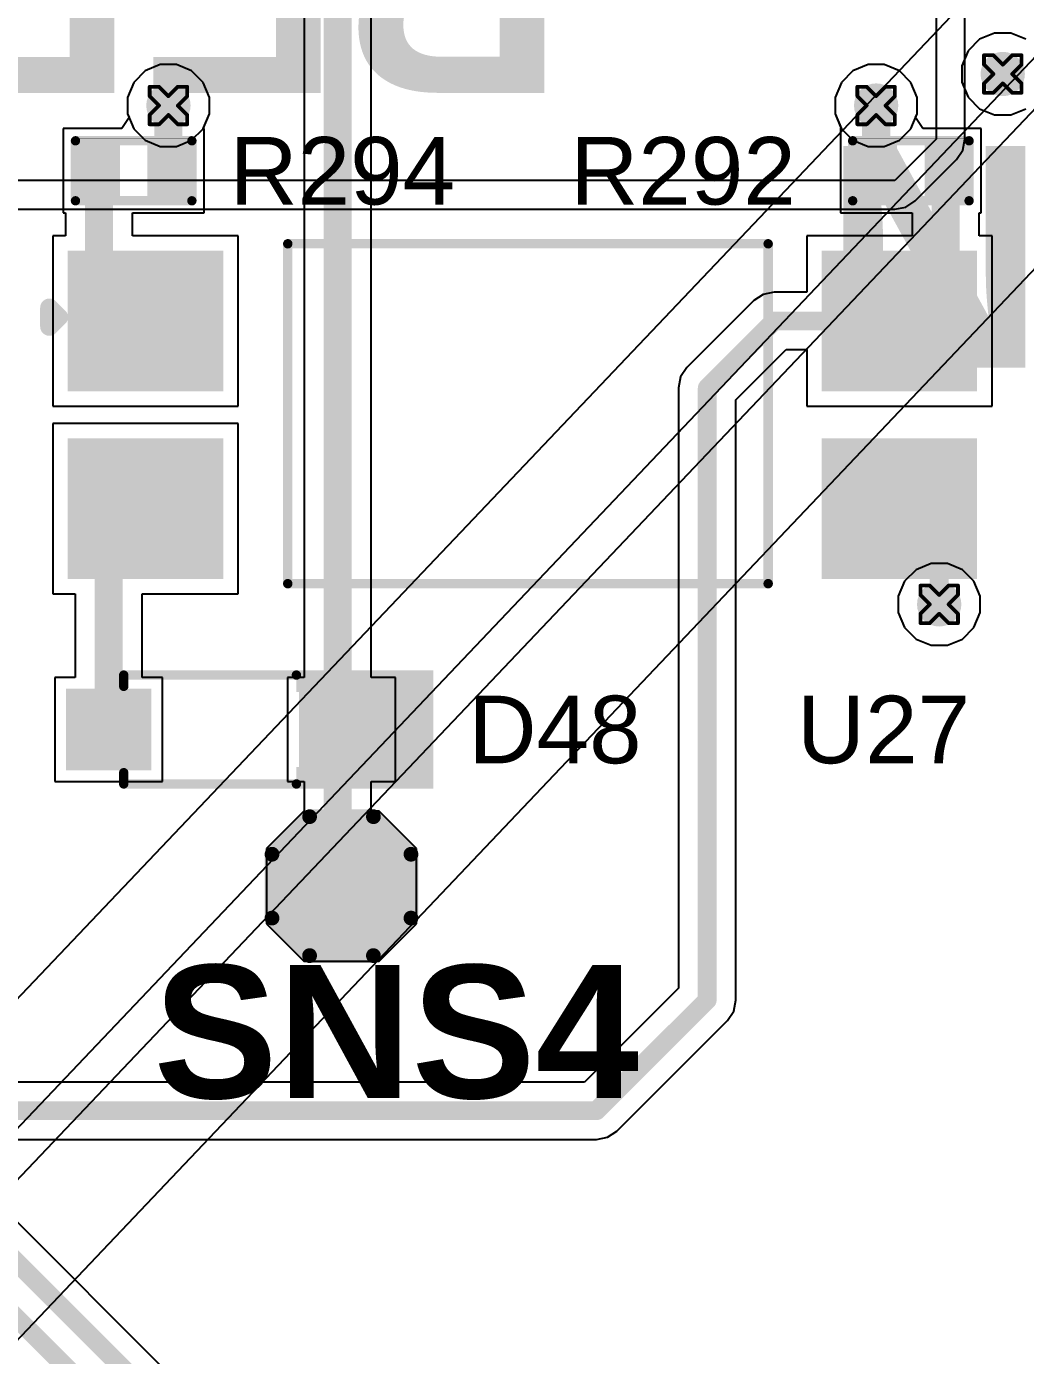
# Model space of a CAD drawing. Header units: inches. Extents: x -11 to 5379, y 0 to 5429.
# Drawn here: x 298.79 to 312.31, y 77.21 to 95.2 of the extents above; entities that cross this region are included whole.
import ezdxf

# ---------------------------------------------------------------- set-up
doc = ezdxf.new("R2010")
doc.units = ezdxf.units.IN
for name, color, linetype in [('Bottom Layer', 5, 'Continuous'), ('Drill Drawing', 1, 'Continuous'), ('GND', 16, 'Continuous'), ('PWR', 76, 'Continuous'), ('Top Layer', 1, 'Continuous'), ('Top Overlay', 2, 'Continuous'), ('Top Paste', 8, 'Continuous'), ('Top Solder', 216, 'Continuous'), ('Via Holes', 16, 'Continuous')]:
    doc.layers.add(name, color=color, linetype=linetype)
doc.styles.add('Arial', font='', dxfattribs={"height": 0.2})
doc.styles.add('Arial_Bold', font='', dxfattribs={"height": 0.2})
doc.styles.get('Arial').set_extended_font_data('Arial')
doc.styles.get('Arial_Bold').set_extended_font_data('Arial', bold=True)

# ---------------------------------------------------------------- blocks, each defined once
blk = doc.blocks.new('13_WQFN_HR__3_2__107')
at = {"layer": 'Top Solder'}
for p in [(-0.423, 1.047), (1.31, 1.075), (1.302, -1.253), (-0.423, -1.678)]:
    blk.add_line(p, (5365.845, -5095.971), dxfattribs=at)
blk = doc.blocks.new('PC817C_146')
at = {"layer": 'Top Layer'}
for points in [[(-4.1, 2.17), (-4.1, 0.37), (-6.1, 0.37), (-6.1, 2.17)], [(6.1, 2.17), (6.1, 0.37), (4.1, 0.37), (4.1, 2.17)], [(-4.1, -0.37), (-4.1, -2.17), (-6.1, -2.17), (-6.1, -0.37)], [(6.1, -0.37), (6.1, -2.17), (4.1, -2.17), (4.1, -0.37)]]:
    blk.add_hatch(color=1, dxfattribs=at).paths.add_polyline_path(points)
at = {"layer": 'Top Paste'}
for points in [[(-4.1, 2.17), (-4.1, 0.37), (-6.1, 0.37), (-6.1, 2.17)], [(6.1, 2.17), (6.1, 0.37), (4.1, 0.37), (4.1, 2.17)], [(-4.1, -0.37), (-4.1, -2.17), (-6.1, -2.17), (-6.1, -0.37)], [(6.1, -0.37), (6.1, -2.17), (4.1, -2.17), (4.1, -0.37)]]:
    blk.add_hatch(color=8, dxfattribs=at).paths.add_polyline_path(points)
at = {"layer": 'Top Solder'}
for points in [[(-4.049, 2.221), (-4.049, 0.319), (-6.151, 0.319), (-6.151, 2.221)], [(6.151, 2.221), (6.151, 0.319), (4.049, 0.319), (4.049, 2.221)], [(-4.049, -0.319), (-4.049, -2.221), (-6.151, -2.221), (-6.151, -0.319)], [(6.151, -0.319), (6.151, -2.221), (4.049, -2.221), (4.049, -0.319)]]:
    blk.add_hatch(color=216, dxfattribs=at).paths.add_polyline_path(points)
at = {"layer": 'Top Overlay'}
for points in [[(-3.175, 2.314, 0.127, 0.127, 0), (3.325, 2.314, 0.127, 0.127, 0)], [(-3.175, -2.286, 0.127, 0.127, 0), (-3.175, 2.314, 0.127, 0.127, 0)], [(3.325, -2.286, 0.127, 0.127, 0), (3.325, 2.314, 0.127, 0.127, 0)], [(-6.401, 1.194, 0.25, 0.25, 0), (-6.401, 1.448, 0.25, 0.25, 0)], [(-6.401, 1.448, 0.25, 0.25, 0), (-6.274, 1.321, 0.25, 0.25, 0)], [(-6.401, 1.194, 0.25, 0.25, 0), (-6.274, 1.321, 0.25, 0.25, 0)], [(-3.175, -2.286, 0.127, 0.127, 0), (3.325, -2.286, 0.127, 0.127, 0)]]:
    blk.add_lwpolyline(points, format="xyseb", dxfattribs=at)
for points in [[(-3.207, 2.314, 0.0635, 0.0635, 1), (-3.143, 2.314, 0.0635, 0.0635, 1)], [(-3.207, 2.314, 0.0635, 0.0635, 1), (-3.143, 2.314, 0.0635, 0.0635, 1)], [(3.293, 2.314, 0.0635, 0.0635, 1), (3.357, 2.314, 0.0635, 0.0635, 1)], [(3.293, 2.314, 0.0635, 0.0635, 1), (3.357, 2.314, 0.0635, 0.0635, 1)], [(-6.463, 1.448, 0.125, 0.125, 1), (-6.338, 1.448, 0.125, 0.125, 1)], [(-6.463, 1.448, 0.125, 0.125, 1), (-6.338, 1.448, 0.125, 0.125, 1)], [(-6.336, 1.321, 0.125, 0.125, 1), (-6.211, 1.321, 0.125, 0.125, 1)], [(-6.336, 1.321, 0.125, 0.125, 1), (-6.211, 1.321, 0.125, 0.125, 1)], [(-6.463, 1.194, 0.125, 0.125, 1), (-6.338, 1.194, 0.125, 0.125, 1)], [(-6.463, 1.194, 0.125, 0.125, 1), (-6.338, 1.194, 0.125, 0.125, 1)], [(-3.207, -2.286, 0.0635, 0.0635, 1), (-3.143, -2.286, 0.0635, 0.0635, 1)], [(-3.207, -2.286, 0.0635, 0.0635, 1), (-3.143, -2.286, 0.0635, 0.0635, 1)], [(3.293, -2.286, 0.0635, 0.0635, 1), (3.357, -2.286, 0.0635, 0.0635, 1)], [(3.293, -2.286, 0.0635, 0.0635, 1), (3.357, -2.286, 0.0635, 0.0635, 1)]]:
    blk.add_lwpolyline(points, format="xyseb", close=True, dxfattribs=at)
blk = doc.blocks.new('T__________169')
at = {"layer": 'Top Layer'}
blk.add_hatch(color=1, dxfattribs=at).paths.add_polyline_path([(0.381, 0.762), (-0.381, 0.762), (-0.762, 0.381), (-0.762, -0.381), (-0.381, -0.762), (0.381, -0.762), (0.762, -0.381), (0.762, 0.381)])
at = {"layer": 'Top Paste'}
blk.add_hatch(color=8, dxfattribs=at).paths.add_polyline_path([(0.381, 0.762), (-0.381, 0.762), (-0.762, 0.381), (-0.762, -0.381), (-0.381, -0.762), (0.381, -0.762), (0.762, -0.381), (0.762, 0.381)])
at = {"layer": 'Top Solder'}
blk.add_hatch(color=216, dxfattribs=at).paths.add_polyline_path([(0.432, 0.864), (-0.432, 0.864), (-0.864, 0.432), (-0.864, -0.432), (-0.432, -0.864), (0.432, -0.864), (0.864, -0.432), (0.864, 0.432)])
at = {"layer": 'Top Overlay'}
for points in [[(-0.94, 0.432, 0.2, 0.2, 0), (-0.432, 0.94, 0.2, 0.2, 0)], [(0.432, 0.94, 0.2, 0.2, 0), (-0.432, 0.94, 0.2, 0.2, 0)], [(0.94, 0.432, 0.2, 0.2, 0), (0.432, 0.94, 0.2, 0.2, 0)], [(-0.94, -0.432, 0.2, 0.2, 0), (-0.94, 0.432, 0.2, 0.2, 0)], [(0.94, -0.432, 0.2, 0.2, 0), (0.94, 0.432, 0.2, 0.2, 0)], [(-0.432, -0.94, 0.2, 0.2, 0), (-0.94, -0.432, 0.2, 0.2, 0)], [(0.432, -0.94, 0.2, 0.2, 0), (0.94, -0.432, 0.2, 0.2, 0)], [(0.432, -0.94, 0.2, 0.2, 0), (-0.432, -0.94, 0.2, 0.2, 0)]]:
    blk.add_lwpolyline(points, format="xyseb", dxfattribs=at)
for points in [[(-0.482, 0.94, 0.1, 0.1, 1), (-0.382, 0.94, 0.1, 0.1, 1)], [(-0.482, 0.94, 0.1, 0.1, 1), (-0.382, 0.94, 0.1, 0.1, 1)], [(0.382, 0.94, 0.1, 0.1, 1), (0.482, 0.94, 0.1, 0.1, 1)], [(0.382, 0.94, 0.1, 0.1, 1), (0.482, 0.94, 0.1, 0.1, 1)], [(-0.99, 0.432, 0.1, 0.1, 1), (-0.89, 0.432, 0.1, 0.1, 1)], [(-0.99, 0.432, 0.1, 0.1, 1), (-0.89, 0.432, 0.1, 0.1, 1)], [(0.89, 0.432, 0.1, 0.1, 1), (0.99, 0.432, 0.1, 0.1, 1)], [(0.89, 0.432, 0.1, 0.1, 1), (0.99, 0.432, 0.1, 0.1, 1)], [(-0.99, -0.432, 0.1, 0.1, 1), (-0.89, -0.432, 0.1, 0.1, 1)], [(-0.99, -0.432, 0.1, 0.1, 1), (-0.89, -0.432, 0.1, 0.1, 1)], [(0.89, -0.432, 0.1, 0.1, 1), (0.99, -0.432, 0.1, 0.1, 1)], [(0.89, -0.432, 0.1, 0.1, 1), (0.99, -0.432, 0.1, 0.1, 1)], [(-0.482, -0.94, 0.1, 0.1, 1), (-0.382, -0.94, 0.1, 0.1, 1)], [(-0.482, -0.94, 0.1, 0.1, 1), (-0.382, -0.94, 0.1, 0.1, 1)], [(0.382, -0.94, 0.1, 0.1, 1), (0.482, -0.94, 0.1, 0.1, 1)], [(0.382, -0.94, 0.1, 0.1, 1), (0.482, -0.94, 0.1, 0.1, 1)]]:
    blk.add_lwpolyline(points, format="xyseb", close=True, dxfattribs=at)
blk = doc.blocks.new('R___0402_224')
at = {"layer": 'Top Layer'}
for points in [[(-0.699, -0.318), (-0.699, 0.318), (-0.241, 0.318), (-0.241, -0.318)], [(0.241, -0.318), (0.241, 0.318), (0.699, 0.318), (0.699, -0.318)]]:
    blk.add_hatch(color=1, dxfattribs=at).paths.add_polyline_path(points)
at = {"layer": 'Top Paste'}
for points in [[(-0.699, -0.318), (-0.699, 0.318), (-0.241, 0.318), (-0.241, -0.318)], [(0.241, -0.318), (0.241, 0.318), (0.699, 0.318), (0.699, -0.318)]]:
    blk.add_hatch(color=8, dxfattribs=at).paths.add_polyline_path(points)
at = {"layer": 'Top Solder'}
for points in [[(-0.754, -0.373), (-0.754, 0.373), (-0.186, 0.373), (-0.186, -0.373)], [(0.186, -0.373), (0.186, 0.373), (0.754, 0.373), (0.754, -0.373)]]:
    blk.add_hatch(color=216, dxfattribs=at).paths.add_polyline_path(points)
at = {"layer": 'Top Overlay'}
for points in [[(0.787, 0.406, 0.127, 0.127, 0), (-0.787, 0.406, 0.127, 0.127, 0)], [(-0.787, 0.406, 0.127, 0.127, 0), (-0.787, -0.406, 0.127, 0.127, 0)], [(0.787, 0.406, 0.127, 0.127, 0), (0.787, -0.406, 0.127, 0.127, 0)], [(0.787, -0.406, 0.127, 0.127, 0), (-0.787, -0.406, 0.127, 0.127, 0)], [(0.813, -0.432, 0.00323, 0.00323, 0), (-0.813, -0.432, 0.00323, 0.00323, 0)]]:
    blk.add_lwpolyline(points, format="xyseb", dxfattribs=at)
for points in [[(-0.819, 0.406, 0.0635, 0.0635, 1), (-0.756, 0.406, 0.0635, 0.0635, 1)], [(-0.819, 0.406, 0.0635, 0.0635, 1), (-0.756, 0.406, 0.0635, 0.0635, 1)], [(0.756, 0.406, 0.0635, 0.0635, 1), (0.819, 0.406, 0.0635, 0.0635, 1)], [(0.756, 0.406, 0.0635, 0.0635, 1), (0.819, 0.406, 0.0635, 0.0635, 1)], [(-0.819, -0.406, 0.0635, 0.0635, 1), (-0.756, -0.406, 0.0635, 0.0635, 1)], [(-0.819, -0.406, 0.0635, 0.0635, 1), (-0.756, -0.406, 0.0635, 0.0635, 1)], [(0.756, -0.406, 0.0635, 0.0635, 1), (0.819, -0.406, 0.0635, 0.0635, 1)], [(0.756, -0.406, 0.0635, 0.0635, 1), (0.819, -0.406, 0.0635, 0.0635, 1)], [(-0.814, -0.432, 0.00161, 0.00161, 1), (-0.812, -0.432, 0.00161, 0.00161, 1)], [(0.812, -0.432, 0.00161, 0.00161, 1), (0.814, -0.432, 0.00161, 0.00161, 1)]]:
    blk.add_lwpolyline(points, format="xyseb", close=True, dxfattribs=at)
blk = doc.blocks.new('R___0402_226')
at = {"layer": 'Top Layer'}
for points in [[(-0.699, -0.318), (-0.699, 0.318), (-0.241, 0.318), (-0.241, -0.318)], [(0.241, -0.318), (0.241, 0.318), (0.699, 0.318), (0.699, -0.318)]]:
    blk.add_hatch(color=1, dxfattribs=at).paths.add_polyline_path(points)
at = {"layer": 'Top Paste'}
for points in [[(-0.699, -0.318), (-0.699, 0.318), (-0.241, 0.318), (-0.241, -0.318)], [(0.241, -0.318), (0.241, 0.318), (0.699, 0.318), (0.699, -0.318)]]:
    blk.add_hatch(color=8, dxfattribs=at).paths.add_polyline_path(points)
at = {"layer": 'Top Solder'}
for points in [[(-0.754, -0.373), (-0.754, 0.373), (-0.186, 0.373), (-0.186, -0.373)], [(0.186, -0.373), (0.186, 0.373), (0.754, 0.373), (0.754, -0.373)]]:
    blk.add_hatch(color=216, dxfattribs=at).paths.add_polyline_path(points)
at = {"layer": 'Top Overlay'}
for points in [[(0.787, 0.406, 0.127, 0.127, 0), (-0.787, 0.406, 0.127, 0.127, 0)], [(-0.787, 0.406, 0.127, 0.127, 0), (-0.787, -0.406, 0.127, 0.127, 0)], [(0.787, 0.406, 0.127, 0.127, 0), (0.787, -0.406, 0.127, 0.127, 0)], [(0.787, -0.406, 0.127, 0.127, 0), (-0.787, -0.406, 0.127, 0.127, 0)], [(0.813, -0.432, 0.00323, 0.00323, 0), (-0.813, -0.432, 0.00323, 0.00323, 0)]]:
    blk.add_lwpolyline(points, format="xyseb", dxfattribs=at)
for points in [[(-0.819, 0.406, 0.0635, 0.0635, 1), (-0.756, 0.406, 0.0635, 0.0635, 1)], [(-0.819, 0.406, 0.0635, 0.0635, 1), (-0.756, 0.406, 0.0635, 0.0635, 1)], [(0.756, 0.406, 0.0635, 0.0635, 1), (0.819, 0.406, 0.0635, 0.0635, 1)], [(0.756, 0.406, 0.0635, 0.0635, 1), (0.819, 0.406, 0.0635, 0.0635, 1)], [(-0.819, -0.406, 0.0635, 0.0635, 1), (-0.756, -0.406, 0.0635, 0.0635, 1)], [(-0.819, -0.406, 0.0635, 0.0635, 1), (-0.756, -0.406, 0.0635, 0.0635, 1)], [(0.756, -0.406, 0.0635, 0.0635, 1), (0.819, -0.406, 0.0635, 0.0635, 1)], [(0.756, -0.406, 0.0635, 0.0635, 1), (0.819, -0.406, 0.0635, 0.0635, 1)], [(-0.814, -0.432, 0.00161, 0.00161, 1), (-0.812, -0.432, 0.00161, 0.00161, 1)], [(0.812, -0.432, 0.00161, 0.00161, 1), (0.814, -0.432, 0.00161, 0.00161, 1)]]:
    blk.add_lwpolyline(points, format="xyseb", close=True, dxfattribs=at)
blk = doc.blocks.new('SOD_123_537')
at = {"layer": 'Top Layer'}
for points in [[(-1.1, 0.45), (-1.1, -0.45), (-2.05, -0.45), (-2.05, 0.45)], [(2.05, 0.45), (2.05, -0.45), (1.1, -0.45), (1.1, 0.45)]]:
    blk.add_hatch(color=1, dxfattribs=at).paths.add_polyline_path(points)
at = {"layer": 'Top Overlay'}
for points in [[(0.965, 0.508), (2.819, 0.508), (2.819, 0.8), (0.965, 0.8)], [(2.12, -0.787), (2.819, -0.787), (2.819, 0.787), (2.12, 0.787)], [(0.965, -0.8), (2.819, -0.8), (2.819, -0.508), (0.965, -0.508)]]:
    blk.add_hatch(color=2, dxfattribs=at).paths.add_polyline_path(points)
at = {"layer": 'Top Paste'}
for points in [[(-1.1, 0.45), (-1.1, -0.45), (-2.05, -0.45), (-2.05, 0.45)], [(2.05, 0.45), (2.05, -0.45), (1.1, -0.45), (1.1, 0.45)]]:
    blk.add_hatch(color=8, dxfattribs=at).paths.add_polyline_path(points)
at = {"layer": 'Top Solder'}
for points in [[(-0.998, 0.552), (-0.998, -0.552), (-2.152, -0.552), (-2.152, 0.552)], [(2.152, 0.552), (2.152, -0.552), (0.998, -0.552), (0.998, 0.552)]]:
    blk.add_hatch(color=216, dxfattribs=at).paths.add_polyline_path(points)
at = {"layer": 'Top Overlay'}
for points in [[(-1.372, 0.737, 0.127, 0.127, 0), (0.965, 0.737, 0.127, 0.127, 0)], [(-1.372, 0.584, 0.127, 0.127, 0), (-1.372, 0.737, 0.127, 0.127, 0)], [(-1.372, -0.737, 0.127, 0.127, 0), (-1.372, -0.584, 0.127, 0.127, 0)], [(-1.372, -0.737, 0.127, 0.127, 0), (0.965, -0.737, 0.127, 0.127, 0)]]:
    blk.add_lwpolyline(points, format="xyseb", dxfattribs=at)
for points in [[(-1.403, 0.737, 0.0635, 0.0635, 1), (-1.34, 0.737, 0.0635, 0.0635, 1)], [(-1.403, 0.737, 0.0635, 0.0635, 1), (-1.34, 0.737, 0.0635, 0.0635, 1)], [(0.933, 0.737, 0.0635, 0.0635, 1), (0.997, 0.737, 0.0635, 0.0635, 1)], [(-1.403, 0.584, 0.0635, 0.0635, 1), (-1.34, 0.584, 0.0635, 0.0635, 1)], [(-1.403, -0.584, 0.0635, 0.0635, 1), (-1.34, -0.584, 0.0635, 0.0635, 1)], [(-1.403, -0.737, 0.0635, 0.0635, 1), (-1.34, -0.737, 0.0635, 0.0635, 1)], [(-1.403, -0.737, 0.0635, 0.0635, 1), (-1.34, -0.737, 0.0635, 0.0635, 1)], [(0.933, -0.737, 0.0635, 0.0635, 1), (0.997, -0.737, 0.0635, 0.0635, 1)]]:
    blk.add_lwpolyline(points, format="xyseb", close=True, dxfattribs=at)

msp = doc.modelspace()

# ---------------------------------------------------------------- hatches: boundary and pattern name
at = {"layer": 'Bottom Layer'}
h = msp.add_hatch(color=5, dxfattribs=at)
edge = h.paths.add_edge_path()
edge.add_arc((311.999, 94.558), 0.3, 0, 360)
h = msp.add_hatch(color=5, dxfattribs=at)
edge = h.paths.add_edge_path()
edge.add_arc((300.71, 94.131), 0.3, 0, 360)
h = msp.add_hatch(color=5, dxfattribs=at)
edge = h.paths.add_edge_path()
edge.add_arc((310.286, 94.131), 0.3, 0, 360)
h = msp.add_hatch(color=5, dxfattribs=at)
edge = h.paths.add_edge_path()
edge.add_arc((311.139, 87.38), 0.3, 0, 360)
at = {"layer": 'GND'}
h = msp.add_hatch(color=16, dxfattribs=at)
edge = h.paths.add_edge_path()
edge.add_arc((311.999, 94.558), 0.3, 0, 360)
h = msp.add_hatch(color=16, dxfattribs=at)
edge = h.paths.add_edge_path()
edge.add_arc((300.71, 94.131), 0.3, 0, 360)
h = msp.add_hatch(color=16, dxfattribs=at)
edge = h.paths.add_edge_path()
edge.add_arc((310.286, 94.131), 0.3, 0, 360)
h = msp.add_hatch(color=16, dxfattribs=at)
edge = h.paths.add_edge_path()
edge.add_arc((311.139, 87.38), 0.3, 0, 360)
at = {"layer": 'PWR'}
h = msp.add_hatch(color=76, dxfattribs=at)
edge = h.paths.add_edge_path()
edge.add_arc((311.999, 94.558), 0.3, 0, 360)
h = msp.add_hatch(color=76, dxfattribs=at)
edge = h.paths.add_edge_path()
edge.add_arc((300.71, 94.131), 0.3, 0, 360)
h = msp.add_hatch(color=76, dxfattribs=at)
edge = h.paths.add_edge_path()
edge.add_arc((310.286, 94.131), 0.3, 0, 360)
h = msp.add_hatch(color=76, dxfattribs=at)
edge = h.paths.add_edge_path()
edge.add_arc((311.139, 87.38), 0.3, 0, 360)
at = {"layer": 'Top Layer'}
h = msp.add_hatch(color=1, dxfattribs=at)
edge = h.paths.add_edge_path()
edge.add_arc((311.999, 94.558), 0.3, 0, 360)
h = msp.add_hatch(color=1, dxfattribs=at)
edge = h.paths.add_edge_path()
edge.add_arc((300.71, 94.131), 0.3, 0, 360)
h = msp.add_hatch(color=1, dxfattribs=at)
edge = h.paths.add_edge_path()
edge.add_arc((310.286, 94.131), 0.3, 0, 360)
h = msp.add_hatch(color=1, dxfattribs=at)
edge = h.paths.add_edge_path()
edge.add_arc((311.139, 87.38), 0.3, 0, 360)
at = {"layer": 'Via Holes'}
h = msp.add_hatch(color=7, dxfattribs=at)
edge = h.paths.add_edge_path()
edge.add_arc((311.999, 94.558), 0.15, 0, 360)
h = msp.add_hatch(color=7, dxfattribs=at)
edge = h.paths.add_edge_path()
edge.add_arc((300.71, 94.131), 0.15, 0, 360)
h = msp.add_hatch(color=7, dxfattribs=at)
edge = h.paths.add_edge_path()
edge.add_arc((310.286, 94.131), 0.15, 0, 360)
h = msp.add_hatch(color=7, dxfattribs=at)
edge = h.paths.add_edge_path()
edge.add_arc((311.139, 87.38), 0.15, 0, 360)

# ---------------------------------------------------------------- linework, layer by layer
at = {"layer": 'Bottom Layer'}
for p, q in [((311.099, 95.987), (311.099, 93.675)), ((311.488, 93.675), (311.488, 95.987)), ((300.6, 94.685), (300.396, 94.6)), ((300.82, 94.685), (300.6, 94.685)), ((301.024, 94.6), (300.82, 94.685)), ((300.24, 94.445), (300.156, 94.241)), ((300.396, 94.6), (300.24, 94.445)), ((301.18, 94.445), (301.024, 94.6)), ((301.264, 94.241), (301.18, 94.445)), ((300.156, 94.241), (300.156, 94.021)), ((301.264, 94.021), (301.264, 94.241)), ((300.156, 94.021), (300.24, 93.817)), ((301.18, 93.817), (301.264, 94.021)), ((300.24, 93.817), (300.396, 93.661)), ((301.024, 93.661), (301.18, 93.817)), ((300.396, 93.661), (300.6, 93.577)), ((300.6, 93.577), (300.82, 93.577)), ((300.82, 93.577), (301.024, 93.661)), ((311.099, 93.675), (310.54, 93.116)), ((311.374, 93.401), (311.458, 93.527)), ((311.458, 93.527), (311.488, 93.675)), ((310.815, 92.842), (311.374, 93.401)), ((310.54, 93.116), (226.746, 93.116)), ((310.689, 92.758), (310.815, 92.842)), ((226.907, 92.728), (310.54, 92.728)), ((310.54, 92.728), (310.689, 92.758)), ((315.804, 61.878), (292.489, 85.193))]:
    msp.add_line(p, q, dxfattribs=at)
for points in [[(292.215, 84.918, 0.254, 0.254, 0), (315.529, 61.603, 0.254, 0.254, 0)], [(291.994, 84.385, 0.254, 0.254, 0), (314.811, 61.567, 0.254, 0.254, 0)]]:
    msp.add_lwpolyline(points, format="xyseb", dxfattribs=at)
at = {"layer": 'Drill Drawing'}
for points in [[(311.745, 94.685, 0.0508, 0.0508, 0), (311.745, 94.812, 0.0508, 0.0508, 0)], [(311.745, 94.812, 0.0508, 0.0508, 0), (311.872, 94.812, 0.0508, 0.0508, 0)], [(311.872, 94.812, 0.0508, 0.0508, 0), (311.999, 94.685, 0.0508, 0.0508, 0)], [(311.999, 94.685, 0.0508, 0.0508, 0), (312.126, 94.812, 0.0508, 0.0508, 0)], [(312.126, 94.812, 0.0508, 0.0508, 0), (312.253, 94.812, 0.0508, 0.0508, 0)], [(312.253, 94.685, 0.0508, 0.0508, 0), (312.253, 94.812, 0.0508, 0.0508, 0)], [(311.745, 94.685, 0.0508, 0.0508, 0), (311.872, 94.558, 0.0508, 0.0508, 0)], [(312.126, 94.558, 0.0508, 0.0508, 0), (312.253, 94.685, 0.0508, 0.0508, 0)], [(311.745, 94.431, 0.0508, 0.0508, 0), (311.872, 94.558, 0.0508, 0.0508, 0)], [(311.745, 94.304, 0.0508, 0.0508, 0), (311.745, 94.431, 0.0508, 0.0508, 0)], [(311.872, 94.304, 0.0508, 0.0508, 0), (311.999, 94.431, 0.0508, 0.0508, 0)], [(311.999, 94.431, 0.0508, 0.0508, 0), (312.126, 94.304, 0.0508, 0.0508, 0)], [(312.126, 94.558, 0.0508, 0.0508, 0), (312.253, 94.431, 0.0508, 0.0508, 0)], [(312.253, 94.304, 0.0508, 0.0508, 0), (312.253, 94.431, 0.0508, 0.0508, 0)], [(300.456, 94.258, 0.0508, 0.0508, 0), (300.456, 94.385, 0.0508, 0.0508, 0)], [(300.456, 94.385, 0.0508, 0.0508, 0), (300.583, 94.385, 0.0508, 0.0508, 0)], [(300.456, 94.258, 0.0508, 0.0508, 0), (300.583, 94.131, 0.0508, 0.0508, 0)], [(300.583, 94.385, 0.0508, 0.0508, 0), (300.71, 94.258, 0.0508, 0.0508, 0)], [(300.71, 94.258, 0.0508, 0.0508, 0), (300.837, 94.385, 0.0508, 0.0508, 0)], [(300.837, 94.385, 0.0508, 0.0508, 0), (300.964, 94.385, 0.0508, 0.0508, 0)], [(300.837, 94.131, 0.0508, 0.0508, 0), (300.964, 94.258, 0.0508, 0.0508, 0)], [(300.964, 94.258, 0.0508, 0.0508, 0), (300.964, 94.385, 0.0508, 0.0508, 0)], [(310.032, 94.258, 0.0508, 0.0508, 0), (310.032, 94.385, 0.0508, 0.0508, 0)], [(310.032, 94.385, 0.0508, 0.0508, 0), (310.159, 94.385, 0.0508, 0.0508, 0)], [(310.032, 94.258, 0.0508, 0.0508, 0), (310.159, 94.131, 0.0508, 0.0508, 0)], [(310.159, 94.385, 0.0508, 0.0508, 0), (310.286, 94.258, 0.0508, 0.0508, 0)], [(310.286, 94.258, 0.0508, 0.0508, 0), (310.413, 94.385, 0.0508, 0.0508, 0)], [(310.413, 94.385, 0.0508, 0.0508, 0), (310.54, 94.385, 0.0508, 0.0508, 0)], [(310.413, 94.131, 0.0508, 0.0508, 0), (310.54, 94.258, 0.0508, 0.0508, 0)], [(310.54, 94.258, 0.0508, 0.0508, 0), (310.54, 94.385, 0.0508, 0.0508, 0)], [(311.745, 94.304, 0.0508, 0.0508, 0), (311.872, 94.304, 0.0508, 0.0508, 0)], [(312.126, 94.304, 0.0508, 0.0508, 0), (312.253, 94.304, 0.0508, 0.0508, 0)], [(300.456, 94.004, 0.0508, 0.0508, 0), (300.583, 94.131, 0.0508, 0.0508, 0)], [(300.837, 94.131, 0.0508, 0.0508, 0), (300.964, 94.004, 0.0508, 0.0508, 0)], [(310.032, 94.004, 0.0508, 0.0508, 0), (310.159, 94.131, 0.0508, 0.0508, 0)], [(310.413, 94.131, 0.0508, 0.0508, 0), (310.54, 94.004, 0.0508, 0.0508, 0)], [(300.456, 93.877, 0.0508, 0.0508, 0), (300.456, 94.004, 0.0508, 0.0508, 0)], [(300.456, 93.877, 0.0508, 0.0508, 0), (300.583, 93.877, 0.0508, 0.0508, 0)], [(300.583, 93.877, 0.0508, 0.0508, 0), (300.71, 94.004, 0.0508, 0.0508, 0)], [(300.71, 94.004, 0.0508, 0.0508, 0), (300.837, 93.877, 0.0508, 0.0508, 0)], [(300.837, 93.877, 0.0508, 0.0508, 0), (300.964, 93.877, 0.0508, 0.0508, 0)], [(300.964, 93.877, 0.0508, 0.0508, 0), (300.964, 94.004, 0.0508, 0.0508, 0)], [(310.032, 93.877, 0.0508, 0.0508, 0), (310.032, 94.004, 0.0508, 0.0508, 0)], [(310.032, 93.877, 0.0508, 0.0508, 0), (310.159, 93.877, 0.0508, 0.0508, 0)], [(310.159, 93.877, 0.0508, 0.0508, 0), (310.286, 94.004, 0.0508, 0.0508, 0)], [(310.286, 94.004, 0.0508, 0.0508, 0), (310.413, 93.877, 0.0508, 0.0508, 0)], [(310.413, 93.877, 0.0508, 0.0508, 0), (310.54, 93.877, 0.0508, 0.0508, 0)], [(310.54, 93.877, 0.0508, 0.0508, 0), (310.54, 94.004, 0.0508, 0.0508, 0)], [(310.885, 87.507, 0.0508, 0.0508, 0), (310.885, 87.634, 0.0508, 0.0508, 0)], [(310.885, 87.634, 0.0508, 0.0508, 0), (311.012, 87.634, 0.0508, 0.0508, 0)], [(311.012, 87.634, 0.0508, 0.0508, 0), (311.139, 87.507, 0.0508, 0.0508, 0)], [(311.139, 87.507, 0.0508, 0.0508, 0), (311.266, 87.634, 0.0508, 0.0508, 0)], [(311.266, 87.634, 0.0508, 0.0508, 0), (311.393, 87.634, 0.0508, 0.0508, 0)], [(311.393, 87.507, 0.0508, 0.0508, 0), (311.393, 87.634, 0.0508, 0.0508, 0)], [(310.885, 87.507, 0.0508, 0.0508, 0), (311.012, 87.38, 0.0508, 0.0508, 0)], [(311.266, 87.38, 0.0508, 0.0508, 0), (311.393, 87.507, 0.0508, 0.0508, 0)], [(310.885, 87.253, 0.0508, 0.0508, 0), (311.012, 87.38, 0.0508, 0.0508, 0)], [(310.885, 87.126, 0.0508, 0.0508, 0), (310.885, 87.253, 0.0508, 0.0508, 0)], [(311.012, 87.126, 0.0508, 0.0508, 0), (311.139, 87.253, 0.0508, 0.0508, 0)], [(311.139, 87.253, 0.0508, 0.0508, 0), (311.266, 87.126, 0.0508, 0.0508, 0)], [(311.266, 87.38, 0.0508, 0.0508, 0), (311.393, 87.253, 0.0508, 0.0508, 0)], [(311.393, 87.126, 0.0508, 0.0508, 0), (311.393, 87.253, 0.0508, 0.0508, 0)], [(310.885, 87.126, 0.0508, 0.0508, 0), (311.012, 87.126, 0.0508, 0.0508, 0)], [(311.266, 87.126, 0.0508, 0.0508, 0), (311.393, 87.126, 0.0508, 0.0508, 0)]]:
    msp.add_lwpolyline(points, format="xyseb", dxfattribs=at)
for points in [[(311.732, 94.812, 0.0254, 0.0254, 1), (311.758, 94.812, 0.0254, 0.0254, 1)], [(311.732, 94.812, 0.0254, 0.0254, 1), (311.758, 94.812, 0.0254, 0.0254, 1)], [(311.859, 94.812, 0.0254, 0.0254, 1), (311.885, 94.812, 0.0254, 0.0254, 1)], [(311.859, 94.812, 0.0254, 0.0254, 1), (311.885, 94.812, 0.0254, 0.0254, 1)], [(312.113, 94.812, 0.0254, 0.0254, 1), (312.139, 94.812, 0.0254, 0.0254, 1)], [(312.113, 94.812, 0.0254, 0.0254, 1), (312.139, 94.812, 0.0254, 0.0254, 1)], [(312.24, 94.812, 0.0254, 0.0254, 1), (312.266, 94.812, 0.0254, 0.0254, 1)], [(312.24, 94.812, 0.0254, 0.0254, 1), (312.266, 94.812, 0.0254, 0.0254, 1)], [(311.732, 94.685, 0.0254, 0.0254, 1), (311.758, 94.685, 0.0254, 0.0254, 1)], [(311.732, 94.685, 0.0254, 0.0254, 1), (311.758, 94.685, 0.0254, 0.0254, 1)], [(311.986, 94.685, 0.0254, 0.0254, 1), (312.012, 94.685, 0.0254, 0.0254, 1)], [(311.986, 94.685, 0.0254, 0.0254, 1), (312.012, 94.685, 0.0254, 0.0254, 1)], [(312.24, 94.685, 0.0254, 0.0254, 1), (312.266, 94.685, 0.0254, 0.0254, 1)], [(312.24, 94.685, 0.0254, 0.0254, 1), (312.266, 94.685, 0.0254, 0.0254, 1)], [(311.732, 94.431, 0.0254, 0.0254, 1), (311.758, 94.431, 0.0254, 0.0254, 1)], [(311.732, 94.431, 0.0254, 0.0254, 1), (311.758, 94.431, 0.0254, 0.0254, 1)], [(311.859, 94.558, 0.0254, 0.0254, 1), (311.885, 94.558, 0.0254, 0.0254, 1)], [(311.859, 94.558, 0.0254, 0.0254, 1), (311.885, 94.558, 0.0254, 0.0254, 1)], [(311.986, 94.431, 0.0254, 0.0254, 1), (312.012, 94.431, 0.0254, 0.0254, 1)], [(311.986, 94.431, 0.0254, 0.0254, 1), (312.012, 94.431, 0.0254, 0.0254, 1)], [(312.113, 94.558, 0.0254, 0.0254, 1), (312.139, 94.558, 0.0254, 0.0254, 1)], [(312.113, 94.558, 0.0254, 0.0254, 1), (312.139, 94.558, 0.0254, 0.0254, 1)], [(312.24, 94.431, 0.0254, 0.0254, 1), (312.266, 94.431, 0.0254, 0.0254, 1)], [(312.24, 94.431, 0.0254, 0.0254, 1), (312.266, 94.431, 0.0254, 0.0254, 1)], [(300.443, 94.385, 0.0254, 0.0254, 1), (300.469, 94.385, 0.0254, 0.0254, 1)], [(300.443, 94.385, 0.0254, 0.0254, 1), (300.469, 94.385, 0.0254, 0.0254, 1)], [(300.443, 94.258, 0.0254, 0.0254, 1), (300.469, 94.258, 0.0254, 0.0254, 1)], [(300.443, 94.258, 0.0254, 0.0254, 1), (300.469, 94.258, 0.0254, 0.0254, 1)], [(300.57, 94.385, 0.0254, 0.0254, 1), (300.596, 94.385, 0.0254, 0.0254, 1)], [(300.57, 94.385, 0.0254, 0.0254, 1), (300.596, 94.385, 0.0254, 0.0254, 1)], [(300.697, 94.258, 0.0254, 0.0254, 1), (300.723, 94.258, 0.0254, 0.0254, 1)], [(300.697, 94.258, 0.0254, 0.0254, 1), (300.723, 94.258, 0.0254, 0.0254, 1)], [(300.824, 94.385, 0.0254, 0.0254, 1), (300.85, 94.385, 0.0254, 0.0254, 1)], [(300.824, 94.385, 0.0254, 0.0254, 1), (300.85, 94.385, 0.0254, 0.0254, 1)], [(300.951, 94.385, 0.0254, 0.0254, 1), (300.977, 94.385, 0.0254, 0.0254, 1)], [(300.951, 94.385, 0.0254, 0.0254, 1), (300.977, 94.385, 0.0254, 0.0254, 1)], [(300.951, 94.258, 0.0254, 0.0254, 1), (300.977, 94.258, 0.0254, 0.0254, 1)], [(300.951, 94.258, 0.0254, 0.0254, 1), (300.977, 94.258, 0.0254, 0.0254, 1)], [(310.019, 94.385, 0.0254, 0.0254, 1), (310.044, 94.385, 0.0254, 0.0254, 1)], [(310.019, 94.385, 0.0254, 0.0254, 1), (310.044, 94.385, 0.0254, 0.0254, 1)], [(310.019, 94.258, 0.0254, 0.0254, 1), (310.044, 94.258, 0.0254, 0.0254, 1)], [(310.019, 94.258, 0.0254, 0.0254, 1), (310.044, 94.258, 0.0254, 0.0254, 1)], [(310.146, 94.385, 0.0254, 0.0254, 1), (310.171, 94.385, 0.0254, 0.0254, 1)], [(310.146, 94.385, 0.0254, 0.0254, 1), (310.171, 94.385, 0.0254, 0.0254, 1)], [(310.273, 94.258, 0.0254, 0.0254, 1), (310.298, 94.258, 0.0254, 0.0254, 1)], [(310.273, 94.258, 0.0254, 0.0254, 1), (310.298, 94.258, 0.0254, 0.0254, 1)], [(310.4, 94.385, 0.0254, 0.0254, 1), (310.425, 94.385, 0.0254, 0.0254, 1)], [(310.4, 94.385, 0.0254, 0.0254, 1), (310.425, 94.385, 0.0254, 0.0254, 1)], [(310.527, 94.385, 0.0254, 0.0254, 1), (310.552, 94.385, 0.0254, 0.0254, 1)], [(310.527, 94.385, 0.0254, 0.0254, 1), (310.552, 94.385, 0.0254, 0.0254, 1)], [(310.527, 94.258, 0.0254, 0.0254, 1), (310.552, 94.258, 0.0254, 0.0254, 1)], [(310.527, 94.258, 0.0254, 0.0254, 1), (310.552, 94.258, 0.0254, 0.0254, 1)], [(311.732, 94.304, 0.0254, 0.0254, 1), (311.758, 94.304, 0.0254, 0.0254, 1)], [(311.732, 94.304, 0.0254, 0.0254, 1), (311.758, 94.304, 0.0254, 0.0254, 1)], [(311.859, 94.304, 0.0254, 0.0254, 1), (311.885, 94.304, 0.0254, 0.0254, 1)], [(311.859, 94.304, 0.0254, 0.0254, 1), (311.885, 94.304, 0.0254, 0.0254, 1)], [(312.113, 94.304, 0.0254, 0.0254, 1), (312.139, 94.304, 0.0254, 0.0254, 1)], [(312.113, 94.304, 0.0254, 0.0254, 1), (312.139, 94.304, 0.0254, 0.0254, 1)], [(312.24, 94.304, 0.0254, 0.0254, 1), (312.266, 94.304, 0.0254, 0.0254, 1)], [(312.24, 94.304, 0.0254, 0.0254, 1), (312.266, 94.304, 0.0254, 0.0254, 1)], [(300.57, 94.131, 0.0254, 0.0254, 1), (300.596, 94.131, 0.0254, 0.0254, 1)], [(300.57, 94.131, 0.0254, 0.0254, 1), (300.596, 94.131, 0.0254, 0.0254, 1)], [(300.824, 94.131, 0.0254, 0.0254, 1), (300.85, 94.131, 0.0254, 0.0254, 1)], [(300.824, 94.131, 0.0254, 0.0254, 1), (300.85, 94.131, 0.0254, 0.0254, 1)], [(310.146, 94.131, 0.0254, 0.0254, 1), (310.171, 94.131, 0.0254, 0.0254, 1)], [(310.146, 94.131, 0.0254, 0.0254, 1), (310.171, 94.131, 0.0254, 0.0254, 1)], [(310.4, 94.131, 0.0254, 0.0254, 1), (310.425, 94.131, 0.0254, 0.0254, 1)], [(310.4, 94.131, 0.0254, 0.0254, 1), (310.425, 94.131, 0.0254, 0.0254, 1)], [(300.443, 94.004, 0.0254, 0.0254, 1), (300.469, 94.004, 0.0254, 0.0254, 1)], [(300.443, 94.004, 0.0254, 0.0254, 1), (300.469, 94.004, 0.0254, 0.0254, 1)], [(300.443, 93.877, 0.0254, 0.0254, 1), (300.469, 93.877, 0.0254, 0.0254, 1)], [(300.443, 93.877, 0.0254, 0.0254, 1), (300.469, 93.877, 0.0254, 0.0254, 1)], [(300.57, 93.877, 0.0254, 0.0254, 1), (300.596, 93.877, 0.0254, 0.0254, 1)], [(300.57, 93.877, 0.0254, 0.0254, 1), (300.596, 93.877, 0.0254, 0.0254, 1)], [(300.697, 94.004, 0.0254, 0.0254, 1), (300.723, 94.004, 0.0254, 0.0254, 1)], [(300.697, 94.004, 0.0254, 0.0254, 1), (300.723, 94.004, 0.0254, 0.0254, 1)], [(300.824, 93.877, 0.0254, 0.0254, 1), (300.85, 93.877, 0.0254, 0.0254, 1)], [(300.824, 93.877, 0.0254, 0.0254, 1), (300.85, 93.877, 0.0254, 0.0254, 1)], [(300.951, 94.004, 0.0254, 0.0254, 1), (300.977, 94.004, 0.0254, 0.0254, 1)], [(300.951, 94.004, 0.0254, 0.0254, 1), (300.977, 94.004, 0.0254, 0.0254, 1)], [(300.951, 93.877, 0.0254, 0.0254, 1), (300.977, 93.877, 0.0254, 0.0254, 1)], [(300.951, 93.877, 0.0254, 0.0254, 1), (300.977, 93.877, 0.0254, 0.0254, 1)], [(310.019, 94.004, 0.0254, 0.0254, 1), (310.044, 94.004, 0.0254, 0.0254, 1)], [(310.019, 94.004, 0.0254, 0.0254, 1), (310.044, 94.004, 0.0254, 0.0254, 1)], [(310.019, 93.877, 0.0254, 0.0254, 1), (310.044, 93.877, 0.0254, 0.0254, 1)], [(310.019, 93.877, 0.0254, 0.0254, 1), (310.044, 93.877, 0.0254, 0.0254, 1)], [(310.146, 93.877, 0.0254, 0.0254, 1), (310.171, 93.877, 0.0254, 0.0254, 1)], [(310.146, 93.877, 0.0254, 0.0254, 1), (310.171, 93.877, 0.0254, 0.0254, 1)], [(310.273, 94.004, 0.0254, 0.0254, 1), (310.298, 94.004, 0.0254, 0.0254, 1)], [(310.273, 94.004, 0.0254, 0.0254, 1), (310.298, 94.004, 0.0254, 0.0254, 1)], [(310.4, 93.877, 0.0254, 0.0254, 1), (310.425, 93.877, 0.0254, 0.0254, 1)], [(310.4, 93.877, 0.0254, 0.0254, 1), (310.425, 93.877, 0.0254, 0.0254, 1)], [(310.527, 94.004, 0.0254, 0.0254, 1), (310.552, 94.004, 0.0254, 0.0254, 1)], [(310.527, 94.004, 0.0254, 0.0254, 1), (310.552, 94.004, 0.0254, 0.0254, 1)], [(310.527, 93.877, 0.0254, 0.0254, 1), (310.552, 93.877, 0.0254, 0.0254, 1)], [(310.527, 93.877, 0.0254, 0.0254, 1), (310.552, 93.877, 0.0254, 0.0254, 1)], [(310.873, 87.634, 0.0254, 0.0254, 1), (310.898, 87.634, 0.0254, 0.0254, 1)], [(310.873, 87.634, 0.0254, 0.0254, 1), (310.898, 87.634, 0.0254, 0.0254, 1)], [(311, 87.634, 0.0254, 0.0254, 1), (311.025, 87.634, 0.0254, 0.0254, 1)], [(311, 87.634, 0.0254, 0.0254, 1), (311.025, 87.634, 0.0254, 0.0254, 1)], [(311.254, 87.634, 0.0254, 0.0254, 1), (311.279, 87.634, 0.0254, 0.0254, 1)], [(311.254, 87.634, 0.0254, 0.0254, 1), (311.279, 87.634, 0.0254, 0.0254, 1)], [(311.381, 87.634, 0.0254, 0.0254, 1), (311.406, 87.634, 0.0254, 0.0254, 1)], [(311.381, 87.634, 0.0254, 0.0254, 1), (311.406, 87.634, 0.0254, 0.0254, 1)], [(310.873, 87.507, 0.0254, 0.0254, 1), (310.898, 87.507, 0.0254, 0.0254, 1)], [(310.873, 87.507, 0.0254, 0.0254, 1), (310.898, 87.507, 0.0254, 0.0254, 1)], [(311.127, 87.507, 0.0254, 0.0254, 1), (311.152, 87.507, 0.0254, 0.0254, 1)], [(311.127, 87.507, 0.0254, 0.0254, 1), (311.152, 87.507, 0.0254, 0.0254, 1)], [(311.381, 87.507, 0.0254, 0.0254, 1), (311.406, 87.507, 0.0254, 0.0254, 1)], [(311.381, 87.507, 0.0254, 0.0254, 1), (311.406, 87.507, 0.0254, 0.0254, 1)], [(310.873, 87.253, 0.0254, 0.0254, 1), (310.898, 87.253, 0.0254, 0.0254, 1)], [(310.873, 87.253, 0.0254, 0.0254, 1), (310.898, 87.253, 0.0254, 0.0254, 1)], [(311, 87.38, 0.0254, 0.0254, 1), (311.025, 87.38, 0.0254, 0.0254, 1)], [(311, 87.38, 0.0254, 0.0254, 1), (311.025, 87.38, 0.0254, 0.0254, 1)], [(311.127, 87.253, 0.0254, 0.0254, 1), (311.152, 87.253, 0.0254, 0.0254, 1)], [(311.127, 87.253, 0.0254, 0.0254, 1), (311.152, 87.253, 0.0254, 0.0254, 1)], [(311.254, 87.38, 0.0254, 0.0254, 1), (311.279, 87.38, 0.0254, 0.0254, 1)], [(311.254, 87.38, 0.0254, 0.0254, 1), (311.279, 87.38, 0.0254, 0.0254, 1)], [(311.381, 87.253, 0.0254, 0.0254, 1), (311.406, 87.253, 0.0254, 0.0254, 1)], [(311.381, 87.253, 0.0254, 0.0254, 1), (311.406, 87.253, 0.0254, 0.0254, 1)], [(310.873, 87.126, 0.0254, 0.0254, 1), (310.898, 87.126, 0.0254, 0.0254, 1)], [(310.873, 87.126, 0.0254, 0.0254, 1), (310.898, 87.126, 0.0254, 0.0254, 1)], [(311, 87.126, 0.0254, 0.0254, 1), (311.025, 87.126, 0.0254, 0.0254, 1)], [(311, 87.126, 0.0254, 0.0254, 1), (311.025, 87.126, 0.0254, 0.0254, 1)], [(311.254, 87.126, 0.0254, 0.0254, 1), (311.279, 87.126, 0.0254, 0.0254, 1)], [(311.254, 87.126, 0.0254, 0.0254, 1), (311.279, 87.126, 0.0254, 0.0254, 1)], [(311.381, 87.126, 0.0254, 0.0254, 1), (311.406, 87.126, 0.0254, 0.0254, 1)], [(311.381, 87.126, 0.0254, 0.0254, 1), (311.406, 87.126, 0.0254, 0.0254, 1)]]:
    msp.add_lwpolyline(points, format="xyseb", close=True, dxfattribs=at)
at = {"layer": 'GND'}
for p, q in [((300.6, 94.685), (300.396, 94.6)), ((300.82, 94.685), (300.6, 94.685)), ((301.024, 94.6), (300.82, 94.685)), ((310.176, 94.685), (309.972, 94.6)), ((310.396, 94.685), (310.176, 94.685)), ((310.6, 94.6), (310.396, 94.685)), ((300.24, 94.445), (300.156, 94.241)), ((300.396, 94.6), (300.24, 94.445)), ((301.18, 94.445), (301.024, 94.6)), ((301.264, 94.241), (301.18, 94.445)), ((309.816, 94.445), (309.732, 94.241)), ((309.972, 94.6), (309.816, 94.445)), ((310.755, 94.445), (310.6, 94.6)), ((310.84, 94.241), (310.755, 94.445)), ((300.156, 94.241), (300.156, 94.021)), ((301.264, 94.021), (301.264, 94.241)), ((309.732, 94.241), (309.732, 94.021)), ((310.84, 94.021), (310.84, 94.241)), ((300.156, 94.021), (300.24, 93.817)), ((301.18, 93.817), (301.264, 94.021)), ((309.732, 94.021), (309.816, 93.817)), ((310.755, 93.817), (310.84, 94.021)), ((300.24, 93.817), (300.396, 93.661)), ((301.024, 93.661), (301.18, 93.817)), ((309.816, 93.817), (309.972, 93.661)), ((310.6, 93.661), (310.755, 93.817)), ((300.396, 93.661), (300.6, 93.577)), ((300.6, 93.577), (300.82, 93.577)), ((300.82, 93.577), (301.024, 93.661)), ((309.972, 93.661), (310.176, 93.577)), ((310.176, 93.577), (310.396, 93.577)), ((310.396, 93.577), (310.6, 93.661))]:
    msp.add_line(p, q, dxfattribs=at)
at = {"layer": 'PWR'}
for p, q in [((311.685, 95.028), (311.529, 94.872)), ((311.889, 95.112), (311.685, 95.028)), ((312.109, 95.112), (311.889, 95.112)), ((312.313, 95.028), (312.109, 95.112)), ((311.529, 94.872), (311.445, 94.668)), ((310.176, 94.685), (309.972, 94.6)), ((310.396, 94.685), (310.176, 94.685)), ((310.6, 94.6), (310.396, 94.685)), ((311.445, 94.668), (311.445, 94.448)), ((309.816, 94.445), (309.732, 94.241)), ((309.972, 94.6), (309.816, 94.445)), ((310.755, 94.445), (310.6, 94.6)), ((310.84, 94.241), (310.755, 94.445)), ((311.445, 94.448), (311.529, 94.244)), ((311.529, 94.244), (311.685, 94.088)), ((309.732, 94.241), (309.732, 94.021)), ((310.84, 94.021), (310.84, 94.241)), ((311.685, 94.088), (311.889, 94.004)), ((312.109, 94.004), (312.313, 94.088)), ((309.732, 94.021), (309.816, 93.817)), ((310.755, 93.817), (310.84, 94.021)), ((311.889, 94.004), (312.109, 94.004)), ((309.816, 93.817), (309.972, 93.661)), ((310.6, 93.661), (310.755, 93.817)), ((309.972, 93.661), (310.176, 93.577)), ((310.176, 93.577), (310.396, 93.577)), ((310.396, 93.577), (310.6, 93.661)), ((310.826, 87.849), (310.67, 87.694)), ((311.029, 87.934), (310.826, 87.849)), ((311.25, 87.934), (311.029, 87.934)), ((311.453, 87.849), (311.25, 87.934)), ((311.609, 87.694), (311.453, 87.849)), ((310.67, 87.694), (310.585, 87.49)), ((311.693, 87.49), (311.609, 87.694)), ((310.585, 87.49), (310.585, 87.269)), ((311.693, 87.269), (311.693, 87.49)), ((310.585, 87.269), (310.67, 87.066)), ((311.609, 87.066), (311.693, 87.269)), ((310.67, 87.066), (310.826, 86.91)), ((311.453, 86.91), (311.609, 87.066)), ((310.826, 86.91), (311.029, 86.826)), ((311.25, 86.826), (311.453, 86.91)), ((311.029, 86.826), (311.25, 86.826))]:
    msp.add_line(p, q, dxfattribs=at)
at = {"layer": 'Top Layer'}
for p, q in [((303.453, 86.39), (303.453, 100.438)), ((302.547, 100.25), (302.547, 86.39)), ((300.6, 94.685), (300.396, 94.6)), ((300.82, 94.685), (300.6, 94.685)), ((301.024, 94.6), (300.82, 94.685)), ((310.176, 94.685), (309.972, 94.6)), ((310.396, 94.685), (310.176, 94.685)), ((310.6, 94.6), (310.396, 94.685)), ((300.24, 94.445), (300.156, 94.241)), ((300.396, 94.6), (300.24, 94.445)), ((301.18, 94.445), (301.024, 94.6)), ((301.264, 94.241), (301.18, 94.445)), ((309.816, 94.445), (309.732, 94.241)), ((309.972, 94.6), (309.816, 94.445)), ((310.755, 94.445), (310.6, 94.6)), ((310.84, 94.241), (310.755, 94.445)), ((300.156, 94.241), (300.156, 94.021)), ((301.264, 94.021), (301.264, 94.241)), ((309.732, 94.241), (309.732, 94.021)), ((310.84, 94.021), (310.84, 94.241)), ((300.178, 93.968), (300.079, 93.82)), ((300.156, 94.021), (300.178, 93.968)), ((301.185, 93.831), (301.264, 94.021)), ((309.732, 94.021), (309.81, 93.831)), ((310.818, 93.968), (310.84, 94.021)), ((310.917, 93.82), (310.818, 93.968)), ((300.079, 93.82), (299.288, 93.82)), ((299.288, 93.82), (299.288, 92.677)), ((301.193, 93.82), (301.185, 93.831)), ((301.193, 92.677), (301.193, 93.82)), ((301.193, 93.82), (301.193, 93.82)), ((309.81, 93.831), (309.803, 93.82)), ((309.803, 93.82), (309.803, 93.82)), ((309.803, 93.82), (309.803, 92.677)), ((311.708, 93.82), (310.917, 93.82)), ((311.708, 92.677), (311.708, 93.82)), ((299.288, 92.677), (299.317, 92.677)), ((299.317, 92.677), (299.317, 92.37)), ((300.223, 92.37), (300.223, 92.677)), ((300.223, 92.677), (301.193, 92.677)), ((309.803, 92.677), (310.772, 92.677)), ((310.772, 92.677), (310.772, 92.37)), ((311.679, 92.37), (311.679, 92.677)), ((311.679, 92.677), (311.708, 92.677)), ((299.317, 92.37), (299.146, 92.37)), ((299.146, 92.37), (299.146, 90.062)), ((301.654, 92.37), (300.223, 92.37)), ((301.654, 90.062), (301.654, 92.37)), ((310.772, 92.37), (309.346, 92.37)), ((309.346, 92.37), (309.346, 91.605)), ((311.854, 92.37), (311.679, 92.37)), ((311.854, 90.062), (311.854, 92.37)), ((308.758, 91.575), (308.632, 91.491)), ((308.907, 91.605), (308.758, 91.575)), ((309.346, 91.605), (308.907, 91.605)), ((308.632, 91.491), (307.725, 90.584)), ((308.388, 90.148), (309.068, 90.828)), ((309.068, 90.828), (309.346, 90.828)), ((309.346, 90.828), (309.346, 90.062)), ((307.725, 90.584), (307.641, 90.458)), ((307.641, 90.458), (307.612, 90.309)), ((307.612, 90.309), (307.612, 82.185)), ((308.388, 82.024), (308.388, 90.148)), ((299.146, 90.062), (301.654, 90.062)), ((309.346, 90.062), (311.854, 90.062)), ((301.654, 89.83), (299.146, 89.83)), ((299.146, 89.83), (299.146, 87.522)), ((301.654, 87.522), (301.654, 89.83)), ((299.146, 87.522), (299.449, 87.522)), ((299.449, 87.522), (299.449, 86.39)), ((300.356, 86.39), (300.356, 87.522)), ((300.356, 87.522), (301.654, 87.522)), ((299.449, 86.39), (299.173, 86.39)), ((299.173, 86.39), (299.173, 84.982)), ((300.631, 86.39), (300.356, 86.39)), ((300.631, 84.982), (300.631, 86.39)), ((302.547, 86.39), (302.323, 86.39)), ((302.323, 86.39), (302.323, 84.982)), ((303.781, 86.39), (303.453, 86.39)), ((303.781, 84.982), (303.781, 86.39)), ((299.173, 84.982), (300.631, 84.982)), ((302.323, 84.982), (302.547, 84.982)), ((302.547, 84.982), (302.547, 84.582)), ((303.453, 84.582), (303.453, 84.982)), ((303.453, 84.982), (303.781, 84.982)), ((302.544, 84.582), (302.036, 84.074)), ((302.547, 84.582), (302.544, 84.582)), ((303.56, 84.582), (303.453, 84.582)), ((304.068, 84.074), (303.56, 84.582)), ((302.036, 84.074), (302.036, 83.058)), ((304.068, 83.058), (304.068, 84.074)), ((302.036, 83.058), (302.544, 82.55)), ((303.56, 82.55), (304.068, 83.058)), ((302.544, 82.55), (303.56, 82.55)), ((307.612, 82.185), (306.342, 80.915)), ((308.359, 81.875), (308.388, 82.024)), ((308.275, 81.749), (308.359, 81.875)), ((306.777, 80.252), (308.275, 81.749)), ((306.342, 80.915), (294.04, 80.915)), ((306.651, 80.168), (306.777, 80.252)), ((266.41, 80.138), (306.503, 80.138)), ((306.503, 80.138), (306.651, 80.168))]:
    msp.add_line(p, q, dxfattribs=at)
for points in [[(303, 83.618, 0.381, 0.381, 0), (303, 100.438, 0.381, 0.381, 0)], [(300.71, 93.248, 0.381, 0.381, 0), (300.71, 94.131, 0.381, 0.381, 0)], [(310.286, 93.248, 0.381, 0.381, 0), (310.286, 94.131, 0.381, 0.381, 0)], [(299.77, 91.846, 0.381, 0.381, 0), (299.77, 93.248, 0.381, 0.381, 0)], [(311.226, 91.846, 0.381, 0.381, 0), (311.226, 93.248, 0.381, 0.381, 0)], [(299.77, 91.846, 0.381, 0.381, 0), (300.4, 91.216, 0.381, 0.381, 0)], [(310.598, 91.219, 0.381, 0.381, 0), (311.226, 91.846, 0.381, 0.381, 0)], [(308, 90.309, 0.254, 0.254, 0), (308.907, 91.216, 0.254, 0.254, 0)], [(308.907, 91.216, 0.254, 0.254, 0), (310.6, 91.216, 0.254, 0.254, 0)], [(308, 82.024, 0.254, 0.254, 0), (308, 90.309, 0.254, 0.254, 0)], [(299.902, 88.179, 0.381, 0.381, 0), (300.4, 88.676, 0.381, 0.381, 0)], [(310.6, 88.676, 0.254, 0.254, 0), (311.139, 88.137, 0.254, 0.254, 0)], [(299.902, 85.686, 0.381, 0.381, 0), (299.902, 88.179, 0.381, 0.381, 0)], [(311.139, 87.38, 0.254, 0.254, 0), (311.139, 88.137, 0.254, 0.254, 0)], [(303, 83.618, 0.381, 0.381, 0), (303.052, 83.566, 0.381, 0.381, 0)], [(306.503, 80.527, 0.254, 0.254, 0), (308, 82.024, 0.254, 0.254, 0)], [(266.249, 80.527, 0.254, 0.254, 0), (306.503, 80.527, 0.254, 0.254, 0)]]:
    msp.add_lwpolyline(points, format="xyseb", dxfattribs=at)
for points in [[(300.615, 94.131, 0.191, 0.191, 1), (300.805, 94.131, 0.191, 0.191, 1)], [(310.191, 94.131, 0.191, 0.191, 1), (310.381, 94.131, 0.191, 0.191, 1)], [(299.675, 93.248, 0.191, 0.191, 1), (299.865, 93.248, 0.191, 0.191, 1)], [(300.615, 93.248, 0.191, 0.191, 1), (300.805, 93.248, 0.191, 0.191, 1)], [(310.191, 93.248, 0.191, 0.191, 1), (310.381, 93.248, 0.191, 0.191, 1)], [(311.13, 93.248, 0.191, 0.191, 1), (311.321, 93.248, 0.191, 0.191, 1)], [(299.675, 91.846, 0.191, 0.191, 1), (299.865, 91.846, 0.191, 0.191, 1)], [(299.675, 91.846, 0.191, 0.191, 1), (299.865, 91.846, 0.191, 0.191, 1)], [(311.13, 91.846, 0.191, 0.191, 1), (311.321, 91.846, 0.191, 0.191, 1)], [(311.13, 91.846, 0.191, 0.191, 1), (311.321, 91.846, 0.191, 0.191, 1)], [(300.305, 91.216, 0.191, 0.191, 1), (300.495, 91.216, 0.191, 0.191, 1)], [(310.503, 91.219, 0.191, 0.191, 1), (310.693, 91.219, 0.191, 0.191, 1)], [(308.844, 91.216, 0.127, 0.127, 1), (308.971, 91.216, 0.127, 0.127, 1)], [(308.844, 91.216, 0.127, 0.127, 1), (308.971, 91.216, 0.127, 0.127, 1)], [(310.537, 91.216, 0.127, 0.127, 1), (310.664, 91.216, 0.127, 0.127, 1)], [(307.937, 90.309, 0.127, 0.127, 1), (308.064, 90.309, 0.127, 0.127, 1)], [(307.937, 90.309, 0.127, 0.127, 1), (308.064, 90.309, 0.127, 0.127, 1)], [(300.305, 88.676, 0.191, 0.191, 1), (300.495, 88.676, 0.191, 0.191, 1)], [(310.537, 88.676, 0.127, 0.127, 1), (310.664, 88.676, 0.127, 0.127, 1)], [(299.807, 88.179, 0.191, 0.191, 1), (299.998, 88.179, 0.191, 0.191, 1)], [(299.807, 88.179, 0.191, 0.191, 1), (299.998, 88.179, 0.191, 0.191, 1)], [(311.076, 88.137, 0.127, 0.127, 1), (311.203, 88.137, 0.127, 0.127, 1)], [(311.076, 88.137, 0.127, 0.127, 1), (311.203, 88.137, 0.127, 0.127, 1)], [(311.076, 87.38, 0.127, 0.127, 1), (311.203, 87.38, 0.127, 0.127, 1)], [(299.807, 85.686, 0.191, 0.191, 1), (299.998, 85.686, 0.191, 0.191, 1)], [(302.905, 83.618, 0.191, 0.191, 1), (303.095, 83.618, 0.191, 0.191, 1)], [(302.905, 83.618, 0.191, 0.191, 1), (303.095, 83.618, 0.191, 0.191, 1)], [(302.957, 83.566, 0.191, 0.191, 1), (303.148, 83.566, 0.191, 0.191, 1)], [(307.937, 82.024, 0.127, 0.127, 1), (308.064, 82.024, 0.127, 0.127, 1)], [(307.937, 82.024, 0.127, 0.127, 1), (308.064, 82.024, 0.127, 0.127, 1)], [(306.439, 80.527, 0.127, 0.127, 1), (306.566, 80.527, 0.127, 0.127, 1)], [(306.439, 80.527, 0.127, 0.127, 1), (306.566, 80.527, 0.127, 0.127, 1)]]:
    msp.add_lwpolyline(points, format="xyseb", close=True, dxfattribs=at)

# ---------------------------------------------------------------- block references
for name, p, rotation in [('13_WQFN_HR__3_2__107', (283.237, 63.363), 90), ('R___0402_224', (300.24, 93.248), 180), ('R___0402_226', (310.756, 93.248), 180), ('T__________169', (303.052, 83.566), 270)]:
    msp.add_blockref(name, p, dxfattribs=dict(rotation=rotation))
for name, p in [('PC817C_146', (305.5, 89.946)), ('SOD_123_537', (301.477, 85.686))]:
    msp.add_blockref(name, p)

# ---------------------------------------------------------------- texts
at = {"layer": 'Top Overlay', "style": 'Arial_Bold'}
for s, height, rotation, p in [('REED SENSOR', 3, 180, (306.078, 97.303)), ('POWER IN', 3, 180, (330.746, 93.584)), ('SNS4', 1.8, 360, (300.509, 80.697))]:
    msp.add_text(s, height=height, rotation=rotation, dxfattribs=at).set_placement(p)
at = {"layer": 'Top Overlay', "style": 'Arial'}
for s, p in [('R294', (301.536, 92.791)), ('R292', (306.146, 92.791)), ('D48', (304.769, 85.229)), ('U27', (309.214, 85.229))]:
    msp.add_text(s, height=0.9144, dxfattribs=at).set_placement(p)

doc.saveas('drawing.dxf')
